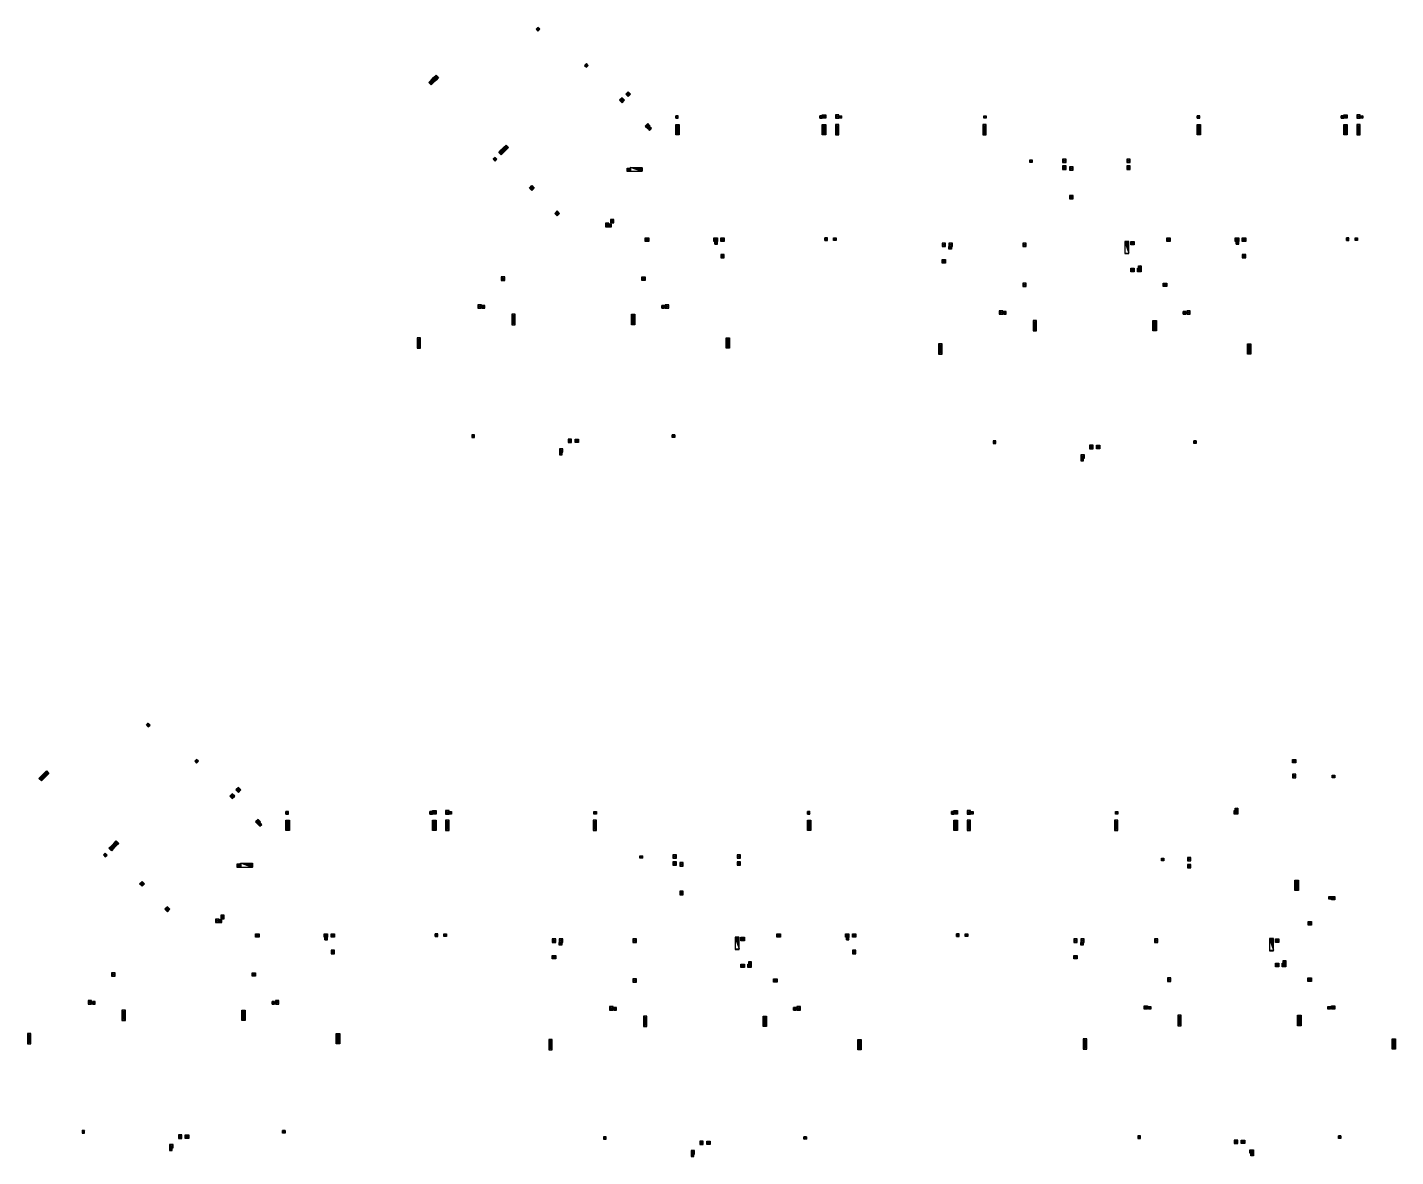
# Model space of a CAD drawing. Header units: millimetres. Extents: x -102565 to 103504, y -132507 to -120.
# Drawn here: x -21853 to 56997, y -132507 to -67399 of the extents above; entities that cross this region are included whole.
import ezdxf

# ---------------------------------------------------------------- set-up
doc = ezdxf.new("R2010")
doc.units = ezdxf.units.MM
doc.header["$LTSCALE"] = 10
doc.linetypes.add('A02-07-MAIN-3F~10F_设计区$0$$0$DASH', pattern=[0.35, 0.25, -0.1])
doc.layers.get('Defpoints').update_dxf_attribs({"color": 9})
for name, color, linetype in [('A02-07-MAIN-3F~10F_设计区$0$A_INDX(索引)', 1, 'Continuous'), ('A02-07-MAIN-3F~10F_设计区$0$S_DRAI_FLDR（地漏）', 80, 'Continuous'), ('A02-07-MAIN-3F~10F_设计区$0$S_HYDT_BOX（消火栓箱）', 10, 'Continuous'), ('A02-07-MAIN-3F~10F_设计区$0$S_WSD_VERT_PIPE（给排水立管）', 210, 'Continuous')]:
    doc.layers.add(name, color=color, linetype=linetype)
doc.layers.add('A02-07-MAIN-3F~10F_设计区$0$S_WSD_ASSI_LINE（给排水辅助线）', color=201, linetype='Continuous', plot=False)
doc.layers.add('A02-07-MAIN-3F~10F_设计区$0$给排水辅助线(立管辅助)', color=8, linetype='Continuous', plot=False)

# ---------------------------------------------------------------- blocks, each defined once
blk = doc.blocks.new('A02-07-MAIN-3F~10F_设计区$0$洗衣机地漏')
at = {"layer": 'A02-07-MAIN-3F~10F_设计区$0$S_DRAI_FLDR（地漏）', "lineweight": -2}
for p, q in [((-75, -7), (26, 70)), ((-26, -70), (75, 7)), ((28, 21), (60, 46)), ((-60, -46), (-28, -21))]:
    blk.add_line(p, q, dxfattribs=at)
for radius in [75, 35]:
    blk.add_circle((0, 0), radius, dxfattribs=at)
blk = doc.blocks.new('A02-07-MAIN-3F~10F_设计区$0$地漏')
at = {"layer": 'A02-07-MAIN-3F~10F_设计区$0$S_DRAI_FLDR（地漏）', "lineweight": -2}
for p, q in [((-75, -7), (26, 70)), ((-60, -46), (60, 46)), ((-26, -70), (75, 7))]:
    blk.add_line(p, q, dxfattribs=at)
blk.add_circle((0, 0), 75, dxfattribs=at)
blk = doc.blocks.new('A02-07-MAIN-3F~10F_设计区$0$消火栓650')
at = {"layer": 'A02-07-MAIN-3F~10F_设计区$0$S_HYDT_BOX（消火栓箱）'}
blk.add_line((-240, 25), (0, 675), dxfattribs=at)
blk.add_lwpolyline([(0, 675), (0, 25), (-240, 25), (-240, 675)], close=True, dxfattribs=at)
blk.add_solid([(-240, 25), (0, 25), (0, 675)], dxfattribs=at)
at = {"layer": 'Defpoints', "color": 3, "linetype": 'A02-07-MAIN-3F~10F_设计区$0$$0$DASH', "ltscale": 0.3}
blk.add_lwpolyline([(-240, 700), (0, 700), (0, 0), (-240, 0)], close=True, dxfattribs=at)
blk = doc.blocks.new('A02-07-MAIN-3F~10F_设计区$0$133333')
at = {"layer": 'A02-07-MAIN-3F~10F_设计区$0$S_DRAI_FLDR（地漏）', "lineweight": -2}
for p, q in [((71214, -69778), (71314, -69700)), ((71229, -69816), (71260, -69792)), ((71262, -69841), (71363, -69764)), ((71316, -69750), (71348, -69725)), ((10373, -71422), (10413, -71427)), ((10380, -71463), (10505, -71479)), ((10390, -71384), (10516, -71400)), ((10482, -71436), (10522, -71441)), ((35594, -75745), (35516, -75644)), ((35632, -75730), (35541, -75611)), ((35657, -75696), (35580, -75596)), ((39295, -75745), (39218, -75644)), ((39334, -75730), (39242, -75611)), ((39358, -75696), (39281, -75596)), ((65246, -75897), (65168, -75796)), ((65284, -75881), (65193, -75762)), ((65309, -75848), (65232, -75747)), ((35993, -77446), (35916, -77345)), ((36032, -77430), (35940, -77311)), ((36056, -77397), (35979, -77296)), ((9455, -78759), (9556, -78682)), ((9470, -78798), (9589, -78707)), ((9504, -78823), (9605, -78745)), ((15813, -80778), (15914, -80700)), ((15828, -80816), (15947, -80725)), ((15862, -80841), (15962, -80764)), ((28664, -81141), (28563, -81064)), ((28697, -81116), (28578, -81025)), ((28712, -81077), (28612, -81000)), ((45862, -80778), (45962, -80700)), ((45877, -80816), (45996, -80725)), ((45911, -80841), (46011, -80764)), ((58714, -81141), (58613, -81064)), ((58747, -81116), (58628, -81025)), ((58762, -81078), (58662, -81000)), ((39534, -81641), (39433, -81563)), ((39567, -81616), (39448, -81525)), ((39582, -81577), (39482, -81500)), ((70335, -81591), (70234, -81514)), ((70368, -81567), (70249, -81475)), ((70383, -81528), (70283, -81451)), ((7013, -91427), (7114, -91350)), ((7028, -91466), (7060, -91442)), ((7062, -91491), (7162, -91414)), ((7115, -91399), (7147, -91375)), ((7413, -91427), (7514, -91350)), ((7428, -91466), (7460, -91442)), ((7462, -91491), (7562, -91414)), ((7515, -91399), (7547, -91375)), ((37063, -91777), (37164, -91700)), ((37078, -91816), (37110, -91792)), ((37112, -91841), (37213, -91763)), ((37166, -91749), (37197, -91725)), ((37463, -91777), (37564, -91700)), ((37478, -91816), (37510, -91792)), ((37512, -91841), (37613, -91763)), ((37566, -91749), (37597, -91725)), ((67964, -91791), (67864, -91714)), ((67911, -91699), (67879, -91675)), ((68013, -91727), (67912, -91650)), ((67998, -91766), (67966, -91742)), ((68364, -91791), (68264, -91714)), ((68311, -91699), (68279, -91675)), ((68413, -91727), (68312, -91650)), ((68398, -91766), (68366, -91742))]:
    blk.add_line(p, q, dxfattribs=at)
for centre, radius in [((71288, -69771), 75), ((71288, -69771), 35), ((10448, -71431), 75), ((10448, -71431), 35), ((35587, -75670), 75), ((39288, -75670), 75), ((65239, -75822), 75), ((35986, -77371), 75), ((9530, -78752), 75), ((15888, -80771), 75), ((28638, -81071), 75), ((45937, -80771), 75), ((58688, -81071), 75), ((39508, -81570), 75), ((70309, -81521), 75), ((7088, -91421), 75), ((7088, -91421), 35), ((7488, -91421), 75), ((7488, -91421), 35), ((37138, -91770), 75), ((37138, -91770), 35), ((37538, -91770), 75), ((37538, -91770), 35), ((67938, -91720), 75), ((67938, -91720), 35), ((68338, -91720), 75), ((68338, -91720), 35)]:
    blk.add_circle(centre, radius, dxfattribs=at)
at = {"layer": 'A02-07-MAIN-3F~10F_设计区$0$S_HYDT_BOX（消火栓箱）'}
for p, q in [((11237, -75891), (10587, -75651)), ((39068, -79944), (39308, -80594)), ((69868, -80021), (70108, -80671))]:
    blk.add_line(p, q, dxfattribs=at)
for points in [[(10587, -75651), (11237, -75651), (11237, -75891), (10587, -75891)], [(39308, -80594), (39308, -79944), (39068, -79944), (39068, -80594)], [(70108, -80671), (70108, -80021), (69868, -80021), (69868, -80671)]]:
    blk.add_lwpolyline(points, close=True, dxfattribs=at)
for points in [[(11237, -75891), (11237, -75651), (10587, -75651)], [(39068, -79944), (39308, -79944), (39308, -80594)], [(69868, -80021), (70108, -80021), (70108, -80671)]]:
    blk.add_solid(points, dxfattribs=at)
at = {"layer": 'A02-07-MAIN-3F~10F_设计区$0$S_WSD_VERT_PIPE（给排水立管）'}
for centre, radius in [((5250, -67685), 35), ((8044, -69770), 35), ((-901, -70760), 55), ((-760, -70618), 55), ((-619, -70477), 55), ((71288, -70621), 55), ((73563, -70646), 35), ((10094, -71785), 55), ((67963, -72548), 35), ((11579, -73270), 55), ((13263, -72746), 35), ((13288, -73271), 55), ((21563, -72746), 35), ((21738, -72721), 55), ((21738, -73271), 55), ((22488, -72721), 55), ((22488, -73271), 55), ((22663, -72746), 35), ((30988, -73271), 55), ((31013, -72746), 35), ((43313, -72746), 35), ((43338, -73271), 55), ((51612, -72746), 35), ((51787, -72721), 55), ((51787, -73271), 55), ((52538, -72721), 55), ((52538, -73271), 55), ((52713, -72746), 35), ((61038, -73271), 55), ((61063, -72746), 35), ((67938, -72723), 55), ((11686, -73412), 35), ((13288, -73471), 55), ((13288, -73671), 55), ((21738, -73471), 55), ((21738, -73671), 55), ((22488, -73471), 55), ((22488, -73671), 55), ((30988, -73471), 55), ((30988, -73671), 55), ((43338, -73471), 55), ((43338, -73671), 55), ((51787, -73471), 55), ((51787, -73671), 55), ((52538, -73471), 55), ((52538, -73671), 55), ((61038, -73471), 55), ((61038, -73671), 55), ((3129, -74790), 55), ((3271, -74649), 55), ((3412, -74507), 55), ((2777, -75179), 35), ((33663, -75295), 35), ((35587, -75270), 55), ((35986, -75720), 55), ((39288, -75270), 55), ((63713, -75446), 35), ((65239, -75422), 55), ((10487, -75791), 55), ((4897, -76841), 55), ((71438, -76721), 55), ((71438, -76921), 55), ((71438, -77121), 55), ((73363, -77646), 35), ((73537, -77671), 55), ((6360, -78305), 55), ((9249, -78971), 55), ((9413, -78996), 35), ((72188, -79121), 55), ((11538, -79821), 55), ((15488, -79821), 55), ((15513, -79996), 35), ((15888, -79821), 55), ((21863, -79796), 35), ((22363, -79795), 35), ((28638, -80120), 55), ((29013, -80296), 35), ((29038, -80121), 55), ((33288, -80121), 55), ((39508, -80020), 55), ((41587, -79821), 55), ((45536, -79821), 55), ((45561, -79996), 35), ((45937, -79821), 55), ((51913, -79796), 35), ((52413, -79796), 35), ((58688, -80121), 55), ((59063, -80296), 35), ((59088, -80121), 55), ((63337, -80121), 55), ((70308, -80121), 55), ((39908, -81571), 55), ((39933, -81395), 35), ((70708, -81521), 55), ((70733, -81345), 35), ((3238, -82070), 55), ((11338, -82070), 55), ((33288, -82420), 55), ((41388, -82420), 55), ((64088, -82370), 55), ((72187, -82370), 55), ((1888, -83671), 55), ((2113, -83696), 35), ((3838, -84221), 55), ((3838, -84421), 55), ((10737, -84221), 55), ((10737, -84421), 55), ((12463, -83696), 35), ((12688, -83671), 55), ((31938, -84020), 55), ((32163, -84045), 35), ((42513, -84045), 35), ((42739, -84020), 55), ((62738, -83970), 55), ((62963, -83995), 35), ((73313, -83995), 35), ((73538, -83970), 55), ((3838, -84621), 55), ((10737, -84621), 55), ((33888, -84571), 55), ((33888, -84771), 55), ((33888, -84971), 55), ((40788, -84571), 55), ((40788, -84771), 55), ((40788, -84971), 55), ((64688, -84521), 55), ((64688, -84721), 55), ((64688, -84921), 55), ((71588, -84521), 55), ((71588, -84721), 55), ((71588, -84921), 55), ((-1612, -85571), 55), ((-1612, -85771), 55), ((-1612, -85971), 55), ((16188, -85571), 55), ((16188, -85771), 55), ((16188, -85971), 55), ((28438, -85920), 55), ((46238, -85921), 55), ((59238, -85871), 55), ((77038, -85870), 55), ((28438, -86120), 55), ((28438, -86320), 55), ((46238, -86121), 55), ((46238, -86321), 55), ((59238, -86071), 55), ((59238, -86271), 55), ((77038, -86070), 55), ((77038, -86270), 55), ((1513, -91146), 35), ((13063, -91146), 35), ((31563, -91496), 35), ((43113, -91496), 35), ((62363, -91446), 35), ((73913, -91446), 35), ((6563, -92146), 35), ((6588, -91971), 55), ((68838, -92270), 55), ((36613, -92495), 35), ((36638, -92320), 55), ((68863, -92445), 35)]:
    blk.add_circle(centre, radius, dxfattribs=at)
at = {"layer": 'A02-07-MAIN-3F~10F_设计区$0$给排水辅助线(立管辅助)'}
for points in [[(5249, -67791), (5357, -67686), (5251, -67579), (5144, -67684), (5249, -67791), (5357, -67686), (5144, -67684), (5251, -67579), (5249, -67791)], [(8044, -69876), (8150, -69770), (8044, -69664), (7938, -69770), (8044, -69876), (8150, -69770), (7938, -69770), (8044, -69664), (8044, -69876)], [(71388, -69871), (71188, -69871), (71188, -69671), (71388, -69671), (71388, -69871), (71188, -69671), (71388, -69671), (71188, -69871)], [(-901, -70901), (-1043, -70760), (-901, -70618), (-760, -70760), (-901, -70901), (-901, -70618), (-760, -70760), (-1043, -70760)], [(-760, -70760), (-901, -70618), (-760, -70477), (-619, -70618), (-760, -70760), (-760, -70477), (-619, -70618), (-901, -70618)], [(-619, -70618), (-760, -70477), (-619, -70335), (-477, -70477), (-619, -70618), (-619, -70335), (-477, -70477), (-760, -70477)], [(71188, -70721), (71388, -70721), (71388, -70521), (71188, -70521), (71188, -70721), (71388, -70521), (71188, -70521), (71388, -70721)], [(73488, -70721), (73488, -70571), (73638, -70571), (73638, -70721), (73488, -70721), (73488, -70571), (73638, -70721), (73638, -70571), (73488, -70721)], [(9953, -71785), (10094, -71926), (10235, -71785), (10094, -71643), (9953, -71785), (10235, -71785), (10094, -71643), (10094, -71926)], [(10306, -71431), (10448, -71573), (10589, -71431), (10448, -71290), (10306, -71431), (10589, -71431), (10448, -71290), (10448, -71573)], [(67888, -72623), (67888, -72473), (68038, -72473), (68038, -72623), (67888, -72623), (67888, -72473), (68038, -72623), (68038, -72473), (67888, -72623)], [(11438, -73270), (11579, -73411), (11721, -73270), (11579, -73129), (11438, -73270), (11721, -73270), (11579, -73129), (11579, -73411)], [(11686, -73518), (11792, -73412), (11686, -73306), (11580, -73412), (11686, -73518), (11792, -73412), (11580, -73412), (11686, -73306), (11686, -73518)], [(13338, -72821), (13338, -72671), (13188, -72671), (13188, -72821), (13338, -72821), (13338, -72671), (13188, -72821), (13188, -72671), (13338, -72821)], [(13388, -73371), (13188, -73371), (13188, -73171), (13388, -73171), (13388, -73371), (13188, -73171), (13388, -73171), (13188, -73371)], [(21638, -72821), (21638, -72671), (21488, -72671), (21488, -72821), (21638, -72821), (21638, -72671), (21488, -72821), (21488, -72671), (21638, -72821)], [(21838, -72821), (21638, -72821), (21638, -72621), (21838, -72621), (21838, -72821), (21638, -72621), (21838, -72621), (21638, -72821)], [(21838, -73371), (21638, -73371), (21638, -73171), (21838, -73171), (21838, -73371), (21638, -73171), (21838, -73171), (21638, -73371)], [(22388, -72821), (22588, -72821), (22588, -72621), (22388, -72621), (22388, -72821), (22588, -72621), (22388, -72621), (22588, -72821)], [(22388, -73371), (22588, -73371), (22588, -73171), (22388, -73171), (22388, -73371), (22588, -73171), (22388, -73171), (22588, -73371)], [(22588, -72821), (22588, -72671), (22738, -72671), (22738, -72821), (22588, -72821), (22588, -72671), (22738, -72821), (22738, -72671), (22588, -72821)], [(30888, -73371), (31088, -73371), (31088, -73171), (30888, -73171), (30888, -73371), (31088, -73171), (30888, -73171), (31088, -73371)], [(30938, -72821), (30938, -72671), (31088, -72671), (31088, -72821), (30938, -72821), (30938, -72671), (31088, -72821), (31088, -72671), (30938, -72821)], [(43388, -72821), (43388, -72671), (43238, -72671), (43238, -72821), (43388, -72821), (43388, -72671), (43238, -72821), (43238, -72671), (43388, -72821)], [(43438, -73371), (43238, -73371), (43238, -73171), (43438, -73171), (43438, -73371), (43238, -73171), (43438, -73171), (43238, -73371)], [(51687, -72821), (51687, -72671), (51537, -72671), (51537, -72821), (51687, -72821), (51687, -72671), (51537, -72821), (51537, -72671), (51687, -72821)], [(51887, -72821), (51687, -72821), (51687, -72621), (51887, -72621), (51887, -72821), (51687, -72621), (51887, -72621), (51687, -72821)], [(51887, -73371), (51687, -73371), (51687, -73171), (51887, -73171), (51887, -73371), (51687, -73171), (51887, -73171), (51687, -73371)], [(52438, -72821), (52638, -72821), (52638, -72621), (52438, -72621), (52438, -72821), (52638, -72621), (52438, -72621), (52638, -72821)], [(52438, -73371), (52638, -73371), (52638, -73171), (52438, -73171), (52438, -73371), (52638, -73171), (52438, -73171), (52638, -73371)], [(52638, -72821), (52638, -72671), (52788, -72671), (52788, -72821), (52638, -72821), (52638, -72671), (52788, -72821), (52788, -72671), (52638, -72821)], [(60938, -73371), (61138, -73371), (61138, -73171), (60938, -73171), (60938, -73371), (61138, -73171), (60938, -73171), (61138, -73371)], [(60988, -72821), (60988, -72671), (61138, -72671), (61138, -72821), (60988, -72821), (60988, -72671), (61138, -72821), (61138, -72671), (60988, -72821)], [(68038, -72823), (67838, -72823), (67838, -72623), (68038, -72623), (68038, -72823), (67838, -72623), (68038, -72623), (67838, -72823)], [(13388, -73571), (13188, -73571), (13188, -73371), (13388, -73371), (13388, -73571), (13188, -73371), (13388, -73371), (13188, -73571)], [(13388, -73771), (13188, -73771), (13188, -73571), (13388, -73571), (13388, -73771), (13188, -73571), (13388, -73571), (13188, -73771)], [(21838, -73571), (21638, -73571), (21638, -73371), (21838, -73371), (21838, -73571), (21638, -73371), (21838, -73371), (21638, -73571)], [(21838, -73771), (21638, -73771), (21638, -73571), (21838, -73571), (21838, -73771), (21638, -73571), (21838, -73571), (21638, -73771)], [(22388, -73571), (22588, -73571), (22588, -73371), (22388, -73371), (22388, -73571), (22588, -73371), (22388, -73371), (22588, -73571)], [(22388, -73771), (22588, -73771), (22588, -73571), (22388, -73571), (22388, -73771), (22588, -73571), (22388, -73571), (22588, -73771)], [(30888, -73571), (31088, -73571), (31088, -73371), (30888, -73371), (30888, -73571), (31088, -73371), (30888, -73371), (31088, -73571)], [(30888, -73771), (31088, -73771), (31088, -73571), (30888, -73571), (30888, -73771), (31088, -73571), (30888, -73571), (31088, -73771)], [(43438, -73571), (43238, -73571), (43238, -73371), (43438, -73371), (43438, -73571), (43238, -73371), (43438, -73371), (43238, -73571)], [(43438, -73771), (43238, -73771), (43238, -73571), (43438, -73571), (43438, -73771), (43238, -73571), (43438, -73571), (43238, -73771)], [(51887, -73571), (51687, -73571), (51687, -73371), (51887, -73371), (51887, -73571), (51687, -73371), (51887, -73371), (51687, -73571)], [(51887, -73771), (51687, -73771), (51687, -73571), (51887, -73571), (51887, -73771), (51687, -73571), (51887, -73571), (51687, -73771)], [(52438, -73571), (52638, -73571), (52638, -73371), (52438, -73371), (52438, -73571), (52638, -73371), (52438, -73371), (52638, -73571)], [(52438, -73771), (52638, -73771), (52638, -73571), (52438, -73571), (52438, -73771), (52638, -73571), (52438, -73571), (52638, -73771)], [(60938, -73571), (61138, -73571), (61138, -73371), (60938, -73371), (60938, -73571), (61138, -73371), (60938, -73371), (61138, -73571)], [(60938, -73771), (61138, -73771), (61138, -73571), (60938, -73571), (60938, -73771), (61138, -73571), (60938, -73571), (61138, -73771)], [(3129, -74932), (2988, -74790), (3129, -74649), (3271, -74790), (3129, -74932), (3129, -74649), (3271, -74790), (2988, -74790)], [(3271, -74790), (3129, -74649), (3271, -74507), (3412, -74649), (3271, -74790), (3271, -74507), (3412, -74649), (3129, -74649)], [(3412, -74649), (3271, -74507), (3412, -74366), (3553, -74507), (3412, -74649), (3412, -74366), (3553, -74507), (3271, -74507)], [(2776, -75285), (2883, -75180), (2778, -75073), (2670, -75178), (2776, -75285), (2883, -75180), (2670, -75178), (2778, -75073), (2776, -75285)], [(10587, -75891), (10387, -75891), (10387, -75691), (10587, -75691), (10587, -75891), (10387, -75691), (10587, -75691), (10387, -75891)], [(33588, -75370), (33588, -75220), (33738, -75220), (33738, -75370), (33588, -75370), (33588, -75220), (33738, -75370), (33738, -75220), (33588, -75370)], [(35687, -75370), (35687, -75170), (35487, -75170), (35487, -75370), (35687, -75370), (35487, -75170), (35487, -75370), (35687, -75170)], [(35687, -75770), (35687, -75570), (35487, -75570), (35487, -75770), (35687, -75770), (35487, -75570), (35487, -75770), (35687, -75570)], [(36086, -75820), (36086, -75620), (35886, -75620), (35886, -75820), (36086, -75820), (35886, -75620), (35886, -75820), (36086, -75620)], [(39388, -75370), (39388, -75170), (39188, -75170), (39188, -75370), (39388, -75370), (39188, -75170), (39188, -75370), (39388, -75170)], [(39388, -75770), (39388, -75570), (39188, -75570), (39188, -75770), (39388, -75770), (39188, -75570), (39188, -75770), (39388, -75570)], [(63638, -75521), (63638, -75371), (63788, -75371), (63788, -75521), (63638, -75521), (63638, -75371), (63788, -75521), (63788, -75371), (63638, -75521)], [(65339, -75522), (65339, -75322), (65139, -75322), (65139, -75522), (65339, -75522), (65139, -75322), (65139, -75522), (65339, -75322)], [(65339, -75922), (65339, -75722), (65139, -75722), (65139, -75922), (65339, -75922), (65139, -75722), (65139, -75922), (65339, -75722)], [(4897, -76982), (4755, -76841), (4897, -76699), (5038, -76841), (4897, -76982), (4897, -76699), (5038, -76841), (4755, -76841)], [(36086, -77471), (36086, -77271), (35886, -77271), (35886, -77471), (36086, -77471), (35886, -77271), (35886, -77471), (36086, -77271)], [(71538, -76821), (71338, -76821), (71338, -76621), (71538, -76621), (71538, -76821), (71338, -76621), (71538, -76621), (71338, -76821)], [(71538, -77021), (71338, -77021), (71338, -76821), (71538, -76821), (71538, -77021), (71338, -76821), (71538, -76821), (71338, -77021)], [(71538, -77221), (71338, -77221), (71338, -77021), (71538, -77021), (71538, -77221), (71338, -77021), (71538, -77021), (71338, -77221)], [(73288, -77721), (73288, -77571), (73438, -77571), (73438, -77721), (73288, -77721), (73288, -77571), (73438, -77721), (73438, -77571), (73288, -77721)], [(73637, -77771), (73437, -77771), (73437, -77571), (73637, -77571), (73637, -77771), (73437, -77571), (73637, -77571), (73437, -77771)], [(6218, -78305), (6360, -78447), (6501, -78305), (6360, -78164), (6218, -78305), (6501, -78305), (6360, -78164), (6360, -78447)], [(9430, -78852), (9630, -78852), (9630, -78652), (9430, -78652), (9430, -78852), (9630, -78652), (9430, -78652), (9630, -78852)], [(9138, -79071), (9338, -79071), (9338, -78871), (9138, -78871), (9138, -79071), (9338, -78871), (9138, -78871), (9338, -79071)], [(9338, -79071), (9488, -79071), (9488, -78921), (9338, -78921), (9338, -79071), (9488, -79071), (9338, -78921), (9488, -78921), (9338, -79071)], [(72288, -79221), (72088, -79221), (72088, -79021), (72288, -79021), (72288, -79221), (72088, -79021), (72288, -79021), (72088, -79221)], [(11638, -79921), (11438, -79921), (11438, -79721), (11638, -79721), (11638, -79921), (11438, -79721), (11638, -79721), (11438, -79921)], [(15588, -79921), (15388, -79921), (15388, -79721), (15588, -79721), (15588, -79921), (15388, -79721), (15588, -79721), (15388, -79921)], [(15588, -80071), (15588, -79921), (15438, -79921), (15438, -80071), (15588, -80071), (15588, -79921), (15438, -80071), (15438, -79921), (15588, -80071)], [(15988, -79921), (15788, -79921), (15788, -79721), (15988, -79721), (15988, -79921), (15788, -79721), (15988, -79721), (15788, -79921)], [(21938, -79871), (21938, -79721), (21788, -79721), (21788, -79871), (21938, -79871), (21938, -79721), (21788, -79871), (21788, -79721), (21938, -79871)], [(22288, -79870), (22288, -79720), (22438, -79720), (22438, -79870), (22288, -79870), (22288, -79720), (22438, -79870), (22438, -79720), (22288, -79870)], [(28538, -80220), (28738, -80220), (28738, -80020), (28538, -80020), (28538, -80220), (28738, -80020), (28538, -80020), (28738, -80220)], [(28938, -80221), (29138, -80221), (29138, -80021), (28938, -80021), (28938, -80221), (29138, -80021), (28938, -80021), (29138, -80221)], [(28938, -80371), (28938, -80221), (29088, -80221), (29088, -80371), (28938, -80371), (28938, -80221), (29088, -80371), (29088, -80221), (28938, -80371)], [(33188, -80221), (33388, -80221), (33388, -80021), (33188, -80021), (33188, -80221), (33388, -80021), (33188, -80021), (33388, -80221)], [(39608, -80120), (39408, -80120), (39408, -79920), (39608, -79920), (39608, -80120), (39408, -79920), (39608, -79920), (39408, -80120)], [(41687, -79921), (41487, -79921), (41487, -79721), (41687, -79721), (41687, -79921), (41487, -79721), (41687, -79721), (41487, -79921)], [(45636, -79921), (45436, -79921), (45436, -79721), (45636, -79721), (45636, -79921), (45436, -79721), (45636, -79721), (45436, -79921)], [(45636, -80071), (45636, -79921), (45486, -79921), (45486, -80071), (45636, -80071), (45636, -79921), (45486, -80071), (45486, -79921), (45636, -80071)], [(46037, -79921), (45837, -79921), (45837, -79721), (46037, -79721), (46037, -79921), (45837, -79721), (46037, -79721), (45837, -79921)], [(51988, -79871), (51988, -79721), (51838, -79721), (51838, -79871), (51988, -79871), (51988, -79721), (51838, -79871), (51838, -79721), (51988, -79871)], [(52338, -79871), (52338, -79721), (52488, -79721), (52488, -79871), (52338, -79871), (52338, -79721), (52488, -79871), (52488, -79721), (52338, -79871)], [(58588, -80221), (58788, -80221), (58788, -80021), (58588, -80021), (58588, -80221), (58788, -80021), (58588, -80021), (58788, -80221)], [(58988, -80221), (59188, -80221), (59188, -80021), (58988, -80021), (58988, -80221), (59188, -80021), (58988, -80021), (59188, -80221)], [(58988, -80371), (58988, -80221), (59138, -80221), (59138, -80371), (58988, -80371), (58988, -80221), (59138, -80371), (59138, -80221), (58988, -80371)], [(63237, -80221), (63437, -80221), (63437, -80021), (63237, -80021), (63237, -80221), (63437, -80021), (63237, -80021), (63437, -80221)], [(70408, -80221), (70208, -80221), (70208, -80021), (70408, -80021), (70408, -80221), (70208, -80021), (70408, -80021), (70208, -80221)], [(15788, -80871), (15988, -80871), (15988, -80671), (15788, -80671), (15788, -80871), (15988, -80671), (15788, -80671), (15988, -80871)], [(28738, -81171), (28538, -81171), (28538, -80971), (28738, -80971), (28738, -81171), (28538, -80971), (28738, -80971), (28538, -81171)], [(45837, -80871), (46037, -80871), (46037, -80671), (45837, -80671), (45837, -80871), (46037, -80671), (45837, -80671), (46037, -80871)], [(58788, -81171), (58588, -81171), (58588, -80971), (58788, -80971), (58788, -81171), (58588, -80971), (58788, -80971), (58588, -81171)], [(3138, -82170), (3338, -82170), (3338, -81970), (3138, -81970), (3138, -82170), (3338, -81970), (3138, -81970), (3338, -82170)], [(11438, -82170), (11238, -82170), (11238, -81970), (11438, -81970), (11438, -82170), (11238, -81970), (11438, -81970), (11238, -82170)], [(39608, -81670), (39408, -81670), (39408, -81470), (39608, -81470), (39608, -81670), (39408, -81470), (39608, -81470), (39408, -81670)], [(40008, -81671), (39808, -81671), (39808, -81471), (40008, -81471), (40008, -81671), (39808, -81471), (40008, -81471), (39808, -81671)], [(39858, -81470), (39858, -81320), (40008, -81320), (40008, -81470), (39858, -81470), (39858, -81320), (40008, -81470), (40008, -81320), (39858, -81470)], [(70409, -81621), (70209, -81621), (70209, -81421), (70409, -81421), (70409, -81621), (70209, -81421), (70409, -81421), (70209, -81621)], [(70808, -81621), (70608, -81621), (70608, -81421), (70808, -81421), (70808, -81621), (70608, -81421), (70808, -81421), (70608, -81621)], [(70658, -81420), (70658, -81270), (70808, -81270), (70808, -81420), (70658, -81420), (70658, -81270), (70808, -81420), (70808, -81270), (70658, -81420)], [(33188, -82520), (33388, -82520), (33388, -82320), (33188, -82320), (33188, -82520), (33388, -82320), (33188, -82320), (33388, -82520)], [(41488, -82520), (41288, -82520), (41288, -82320), (41488, -82320), (41488, -82520), (41288, -82320), (41488, -82320), (41288, -82520)], [(63988, -82470), (64188, -82470), (64188, -82270), (63988, -82270), (63988, -82470), (64188, -82270), (63988, -82270), (64188, -82470)], [(72287, -82470), (72087, -82470), (72087, -82270), (72287, -82270), (72287, -82470), (72087, -82270), (72287, -82270), (72087, -82470)], [(1788, -83771), (1988, -83771), (1988, -83571), (1788, -83571), (1788, -83771), (1988, -83571), (1788, -83571), (1988, -83771)], [(12588, -83771), (12788, -83771), (12788, -83571), (12588, -83571), (12588, -83771), (12788, -83571), (12588, -83571), (12788, -83771)], [(2188, -83771), (2188, -83621), (2038, -83621), (2038, -83771), (2188, -83771), (2188, -83621), (2038, -83771), (2038, -83621), (2188, -83771)], [(3738, -84321), (3938, -84321), (3938, -84121), (3738, -84121), (3738, -84321), (3938, -84121), (3738, -84121), (3938, -84321)], [(3738, -84521), (3938, -84521), (3938, -84321), (3738, -84321), (3738, -84521), (3938, -84321), (3738, -84321), (3938, -84521)], [(10838, -84321), (10638, -84321), (10638, -84121), (10838, -84121), (10838, -84321), (10638, -84121), (10838, -84121), (10638, -84321)], [(10838, -84521), (10638, -84521), (10638, -84321), (10838, -84321), (10838, -84521), (10638, -84321), (10838, -84321), (10638, -84521)], [(12538, -83771), (12538, -83621), (12388, -83621), (12388, -83771), (12538, -83771), (12538, -83621), (12388, -83771), (12388, -83621), (12538, -83771)], [(31838, -84120), (32038, -84120), (32038, -83920), (31838, -83920), (31838, -84120), (32038, -83920), (31838, -83920), (32038, -84120)], [(32238, -84120), (32238, -83970), (32088, -83970), (32088, -84120), (32238, -84120), (32238, -83970), (32088, -84120), (32088, -83970), (32238, -84120)], [(42588, -84120), (42588, -83970), (42438, -83970), (42438, -84120), (42588, -84120), (42588, -83970), (42438, -84120), (42438, -83970), (42588, -84120)], [(42639, -84120), (42839, -84120), (42839, -83920), (42639, -83920), (42639, -84120), (42839, -83920), (42639, -83920), (42839, -84120)], [(62838, -84070), (62638, -84070), (62638, -83870), (62838, -83870), (62838, -84070), (62638, -83870), (62838, -83870), (62638, -84070)], [(62888, -84070), (62888, -83920), (63038, -83920), (63038, -84070), (62888, -84070), (62888, -83920), (63038, -84070), (63038, -83920), (62888, -84070)], [(73238, -84070), (73238, -83920), (73388, -83920), (73388, -84070), (73238, -84070), (73238, -83920), (73388, -84070), (73388, -83920), (73238, -84070)], [(73638, -84070), (73438, -84070), (73438, -83870), (73638, -83870), (73638, -84070), (73438, -83870), (73638, -83870), (73438, -84070)], [(3738, -84721), (3938, -84721), (3938, -84521), (3738, -84521), (3738, -84721), (3938, -84521), (3738, -84521), (3938, -84721)], [(10838, -84721), (10638, -84721), (10638, -84521), (10838, -84521), (10838, -84721), (10638, -84521), (10838, -84521), (10638, -84721)], [(33788, -84671), (33988, -84671), (33988, -84471), (33788, -84471), (33788, -84671), (33988, -84471), (33788, -84471), (33988, -84671)], [(33788, -84871), (33988, -84871), (33988, -84671), (33788, -84671), (33788, -84871), (33988, -84671), (33788, -84671), (33988, -84871)], [(33788, -85071), (33988, -85071), (33988, -84871), (33788, -84871), (33788, -85071), (33988, -84871), (33788, -84871), (33988, -85071)], [(40888, -84671), (40688, -84671), (40688, -84471), (40888, -84471), (40888, -84671), (40688, -84471), (40888, -84471), (40688, -84671)], [(40888, -84871), (40688, -84871), (40688, -84671), (40888, -84671), (40888, -84871), (40688, -84671), (40888, -84671), (40688, -84871)], [(40888, -85071), (40688, -85071), (40688, -84871), (40888, -84871), (40888, -85071), (40688, -84871), (40888, -84871), (40688, -85071)], [(64588, -84621), (64788, -84621), (64788, -84421), (64588, -84421), (64588, -84621), (64788, -84421), (64588, -84421), (64788, -84621)], [(64588, -84821), (64788, -84821), (64788, -84621), (64588, -84621), (64588, -84821), (64788, -84621), (64588, -84621), (64788, -84821)], [(64588, -85021), (64788, -85021), (64788, -84821), (64588, -84821), (64588, -85021), (64788, -84821), (64588, -84821), (64788, -85021)], [(71688, -84621), (71488, -84621), (71488, -84421), (71688, -84421), (71688, -84621), (71488, -84421), (71688, -84421), (71488, -84621)], [(71688, -84821), (71488, -84821), (71488, -84621), (71688, -84621), (71688, -84821), (71488, -84621), (71688, -84621), (71488, -84821)], [(71688, -85021), (71488, -85021), (71488, -84821), (71688, -84821), (71688, -85021), (71488, -84821), (71688, -84821), (71488, -85021)], [(-1712, -85671), (-1512, -85671), (-1512, -85471), (-1712, -85471), (-1712, -85671), (-1512, -85471), (-1712, -85471), (-1512, -85671)], [(-1712, -85871), (-1512, -85871), (-1512, -85671), (-1712, -85671), (-1712, -85871), (-1512, -85671), (-1712, -85671), (-1512, -85871)], [(-1712, -86071), (-1512, -86071), (-1512, -85871), (-1712, -85871), (-1712, -86071), (-1512, -85871), (-1712, -85871), (-1512, -86071)], [(16288, -85671), (16088, -85671), (16088, -85471), (16288, -85471), (16288, -85671), (16088, -85471), (16288, -85471), (16088, -85671)], [(16288, -85871), (16088, -85871), (16088, -85671), (16288, -85671), (16288, -85871), (16088, -85671), (16288, -85671), (16088, -85871)], [(16288, -86071), (16088, -86071), (16088, -85871), (16288, -85871), (16288, -86071), (16088, -85871), (16288, -85871), (16088, -86071)], [(28338, -86020), (28538, -86020), (28538, -85820), (28338, -85820), (28338, -86020), (28538, -85820), (28338, -85820), (28538, -86020)], [(46338, -86021), (46138, -86021), (46138, -85821), (46338, -85821), (46338, -86021), (46138, -85821), (46338, -85821), (46138, -86021)], [(59138, -85971), (59338, -85971), (59338, -85771), (59138, -85771), (59138, -85971), (59338, -85771), (59138, -85771), (59338, -85971)], [(77138, -85970), (76938, -85970), (76938, -85770), (77138, -85770), (77138, -85970), (76938, -85770), (77138, -85770), (76938, -85970)], [(28338, -86220), (28538, -86220), (28538, -86020), (28338, -86020), (28338, -86220), (28538, -86020), (28338, -86020), (28538, -86220)], [(28338, -86420), (28538, -86420), (28538, -86220), (28338, -86220), (28338, -86420), (28538, -86220), (28338, -86220), (28538, -86420)], [(46338, -86221), (46138, -86221), (46138, -86021), (46338, -86021), (46338, -86221), (46138, -86021), (46338, -86021), (46138, -86221)], [(46338, -86421), (46138, -86421), (46138, -86221), (46338, -86221), (46338, -86421), (46138, -86221), (46338, -86221), (46138, -86421)], [(59138, -86171), (59338, -86171), (59338, -85971), (59138, -85971), (59138, -86171), (59338, -85971), (59138, -85971), (59338, -86171)], [(59138, -86371), (59338, -86371), (59338, -86171), (59138, -86171), (59138, -86371), (59338, -86171), (59138, -86171), (59338, -86371)], [(77138, -86170), (76938, -86170), (76938, -85970), (77138, -85970), (77138, -86170), (76938, -85970), (77138, -85970), (76938, -86170)], [(77138, -86370), (76938, -86370), (76938, -86170), (77138, -86170), (77138, -86370), (76938, -86170), (77138, -86170), (76938, -86370)], [(1438, -91221), (1588, -91221), (1588, -91071), (1438, -91071), (1438, -91221), (1588, -91221), (1438, -91071), (1588, -91071), (1438, -91221)], [(6988, -91521), (7188, -91521), (7188, -91321), (6988, -91321), (6988, -91521), (7188, -91321), (6988, -91321), (7188, -91521)], [(7588, -91521), (7388, -91521), (7388, -91321), (7588, -91321), (7588, -91521), (7388, -91321), (7588, -91321), (7388, -91521)], [(13138, -91221), (12988, -91221), (12988, -91071), (13138, -91071), (13138, -91221), (12988, -91221), (13138, -91071), (12988, -91071), (13138, -91221)], [(31488, -91571), (31638, -91571), (31638, -91421), (31488, -91421), (31488, -91571), (31638, -91571), (31488, -91421), (31638, -91421), (31488, -91571)], [(43188, -91571), (43038, -91571), (43038, -91421), (43188, -91421), (43188, -91571), (43038, -91571), (43188, -91421), (43038, -91421), (43188, -91571)], [(62288, -91521), (62438, -91521), (62438, -91371), (62288, -91371), (62288, -91521), (62438, -91521), (62288, -91371), (62438, -91371), (62288, -91521)], [(73988, -91521), (73838, -91521), (73838, -91371), (73988, -91371), (73988, -91521), (73838, -91521), (73988, -91371), (73838, -91371), (73988, -91521)], [(6488, -92071), (6688, -92071), (6688, -91871), (6488, -91871), (6488, -92071), (6688, -91871), (6488, -91871), (6688, -92071)], [(6488, -92221), (6638, -92221), (6638, -92071), (6488, -92071), (6488, -92221), (6638, -92221), (6488, -92071), (6638, -92071), (6488, -92221)], [(36538, -92420), (36738, -92420), (36738, -92220), (36538, -92220), (36538, -92420), (36738, -92220), (36538, -92220), (36738, -92420)], [(37038, -91870), (37238, -91870), (37238, -91670), (37038, -91670), (37038, -91870), (37238, -91670), (37038, -91670), (37238, -91870)], [(37638, -91870), (37438, -91870), (37438, -91670), (37638, -91670), (37638, -91870), (37438, -91670), (37638, -91670), (37438, -91870)], [(67838, -91820), (68038, -91820), (68038, -91620), (67838, -91620), (67838, -91820), (68038, -91620), (67838, -91620), (68038, -91820)], [(68438, -91820), (68238, -91820), (68238, -91620), (68438, -91620), (68438, -91820), (68238, -91620), (68438, -91620), (68238, -91820)], [(68938, -92370), (68738, -92370), (68738, -92170), (68938, -92170), (68938, -92370), (68738, -92170), (68938, -92170), (68738, -92370)], [(36538, -92570), (36688, -92570), (36688, -92420), (36538, -92420), (36538, -92570), (36688, -92570), (36538, -92420), (36688, -92420), (36538, -92570)], [(68938, -92520), (68788, -92520), (68788, -92370), (68938, -92370), (68938, -92520), (68788, -92520), (68938, -92370), (68788, -92370), (68938, -92520)]]:
    blk.add_lwpolyline(points, dxfattribs=at)
at = {"layer": 'Defpoints', "color": 3, "linetype": 'A02-07-MAIN-3F~10F_设计区$0$$0$DASH', "ltscale": 0.3}
for points in [[(10562, -75891), (10562, -75651), (11262, -75651), (11262, -75891)], [(39068, -80619), (39308, -80619), (39308, -79919), (39068, -79919)], [(69868, -80696), (70108, -80696), (70108, -79996), (69868, -79996)]]:
    blk.add_lwpolyline(points, close=True, dxfattribs=at)
at = {"layer": 'A02-07-MAIN-3F~10F_设计区$0$S_DRAI_FLDR（地漏）'}
for name, p in [('A02-07-MAIN-3F~10F_设计区$0$洗衣机地漏', (71288, -69771)), ('A02-07-MAIN-3F~10F_设计区$0$地漏', (9530, -78752)), ('A02-07-MAIN-3F~10F_设计区$0$地漏', (15888, -80771)), ('A02-07-MAIN-3F~10F_设计区$0$地漏', (45937, -80771)), ('A02-07-MAIN-3F~10F_设计区$0$洗衣机地漏', (7088, -91421)), ('A02-07-MAIN-3F~10F_设计区$0$洗衣机地漏', (7488, -91421)), ('A02-07-MAIN-3F~10F_设计区$0$洗衣机地漏', (37138, -91770)), ('A02-07-MAIN-3F~10F_设计区$0$洗衣机地漏', (37538, -91770))]:
    blk.add_blockref(name, p, dxfattribs=at)
for name, p, rotation in [('A02-07-MAIN-3F~10F_设计区$0$洗衣机地漏', (10448, -71431), 314.9999999871284), ('A02-07-MAIN-3F~10F_设计区$0$地漏', (35587, -75670), 90), ('A02-07-MAIN-3F~10F_设计区$0$地漏', (39288, -75670), 90), ('A02-07-MAIN-3F~10F_设计区$0$地漏', (65239, -75822), 90), ('A02-07-MAIN-3F~10F_设计区$0$地漏', (35986, -77371), 90)]:
    blk.add_blockref(name, p, dxfattribs=dict(at, rotation=rotation))
at = {"layer": 'A02-07-MAIN-3F~10F_设计区$0$S_DRAI_FLDR（地漏）', "xscale": -1}
for name, p in [('A02-07-MAIN-3F~10F_设计区$0$地漏', (28638, -81071)), ('A02-07-MAIN-3F~10F_设计区$0$地漏', (58688, -81071)), ('A02-07-MAIN-3F~10F_设计区$0$地漏', (39508, -81570)), ('A02-07-MAIN-3F~10F_设计区$0$地漏', (70309, -81521)), ('A02-07-MAIN-3F~10F_设计区$0$洗衣机地漏', (67938, -91720)), ('A02-07-MAIN-3F~10F_设计区$0$洗衣机地漏', (68338, -91720))]:
    blk.add_blockref(name, p, dxfattribs=at)
at = {"layer": 'A02-07-MAIN-3F~10F_设计区$0$S_WSD_ASSI_LINE（给排水辅助线）', "rotation": 90}
blk.add_blockref('A02-07-MAIN-3F~10F_设计区$0$消火栓650', (11262, -75651), dxfattribs=at)
at = {"layer": 'A02-07-MAIN-3F~10F_设计区$0$S_WSD_ASSI_LINE（给排水辅助线）', "xscale": -1, "rotation": 180}
for p in [(39308, -79919), (70108, -79996)]:
    blk.add_blockref('A02-07-MAIN-3F~10F_设计区$0$消火栓650', p, dxfattribs=at)

msp = doc.modelspace()

# ---------------------------------------------------------------- block references
at = {"layer": 'A02-07-MAIN-3F~10F_设计区$0$A_INDX(索引)'}
for p in [(2320.4, 180), (-20140.7, -39937.1)]:
    msp.add_blockref('A02-07-MAIN-3F~10F_设计区$0$133333', p, dxfattribs=at)

doc.saveas('drawing.dxf')
